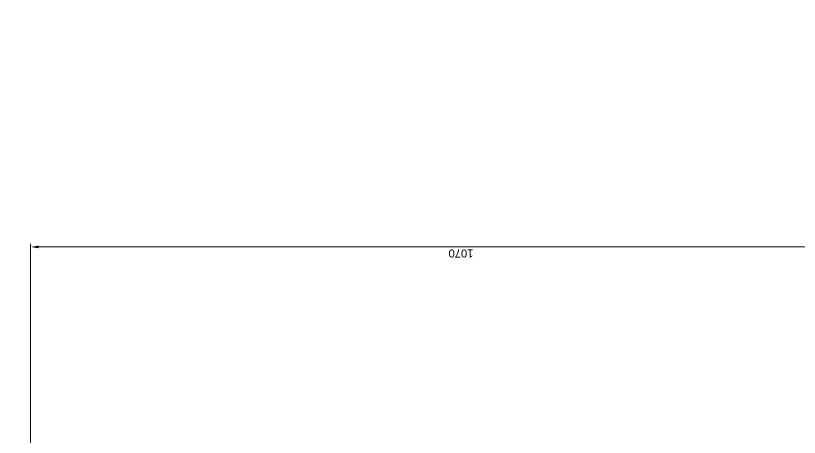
# Model space of a CAD drawing. Header units: millimetres. Extents: x 375520 to 471640, y 4301 to 90506.
# Drawn here: x 412612 to 413590, y 41814 to 42340 of the extents above; entities that cross this region are included whole.
import ezdxf

# ---------------------------------------------------------------- set-up
doc = ezdxf.new("R2010")
doc.units = ezdxf.units.MM
doc.layers.add('FAZA_I_ormari_ugradnja', color=6, linetype='Continuous')
doc.layers.add('GP kota -2.67_PBS_arhitektura$0$PBS_AG_referenca PBS rashlada', color=150, linetype='Continuous', lineweight=13)
doc.layers.add('GP kota -2.67_PBS_strojarstvo_rashlada_$0$Kote', color=5, linetype='Continuous', lineweight=20)
doc.styles.add('GP kota -2.67_PBS_strojarstvo_rashlada_$0$Arial', font='arial.ttf')
doc.styles.add('GP kota -2.67_PBS_strojarstvo_rashlada_$0$Standard', font='arial.ttf')
doc.dimstyles.new('GP kota -2.67_PBS_strojarstvo_rashlada_$0$Standard', dxfattribs={"dimtxt": 0.18, "dimasz": 0.18, "dimexe": 0.18, "dimexo": 0.0625, "dimgap": 0.09, "dimtad": 0, "dimtih": 1, "dimtoh": 1, "dimdec": 4, "dimzin": 0, "dimdsep": 46, "dimtxsty": 'GP kota -2.67_PBS_strojarstvo_rashlada_$0$Standard', "dimcen": 0.09, "dimadec": 0, "dimazin": 0, "dimtfac": 1, "dimtdec": 4, "dimtofl": 0, "dimtmove": 0, "dimatfit": 3, "dimfxl": 1, "dimtolj": 1, "dimtzin": 0, "dimarcsym": 0})

# ---------------------------------------------------------------- blocks, each defined once
blk = doc.blocks.new('*D160')
at = {"layer": 'Defpoints', "color": 0, "transparency": 16777216}
for p in [(413705.46, 42051.26), (412630.46, 41578.65), (413705.46, 41578.65)]:
    blk.add_point(p, dxfattribs=at)
at = {"layer": 'GP kota -2.67_PBS_strojarstvo_rashlada_$0$Kote', "color": 0, "lineweight": -2, "transparency": 16777216}
for p, q in [((412630.46, 41581.65), (412630.46, 42055.26)), ((412640.46, 42051.26), (413695.46, 42051.26)), ((413705.46, 41581.65), (413705.46, 42055.26))]:
    blk.add_line(p, q, dxfattribs=at)
at = {"layer": 'GP kota -2.67_PBS_strojarstvo_rashlada_$0$Kote', "color": 0, "transparency": 16777216}
for points in [[(412640.46, 42052.93), (412640.46, 42049.59), (412630.46, 42051.26)], [(413695.46, 42052.93), (413695.46, 42049.59), (413705.46, 42051.26)]]:
    blk.add_solid(points, dxfattribs=at)
at = {"layer": 'GP kota -2.67_PBS_strojarstvo_rashlada_$0$Kote', "transparency": 16777216, "insert": (413167.96, 42043.16), "char_height": 10, "attachment_point": 5, "rotation": 180, "style": 'GP kota -2.67_PBS_strojarstvo_rashlada_$0$Arial'}
blk.add_mtext('1070', dxfattribs=at)
blk = doc.blocks.new('GP kota -2.67_PBS_strojarstvo_rashlada_')
at = {"layer": 'GP kota -2.67_PBS_strojarstvo_rashlada_$0$Kote'}
dim = blk.add_linear_dim(base=(413705.46, 42051.26), p1=(412630.46, 41578.65), p2=(413705.46, 41578.65), angle=180, dimstyle='GP kota -2.67_PBS_strojarstvo_rashlada_$0$Standard', override={"dimtxt": 10, "dimasz": 10, "dimexe": 4, "dimexo": 3, "dimgap": 3, "dimtad": 4, "dimtih": 0, "dimtoh": 0, "dimdec": 0, "dimrnd": 10, "dimzin": 8, "dimtxsty": 'GP kota -2.67_PBS_strojarstvo_rashlada_$0$Arial', "dimcen": 100, "dimclrt": 256, "dimtdec": 0, "dimtofl": 1, "dimtolj": 0, "dimtzin": 8}, dxfattribs=at)
dim.commit()
dim.dimension.update_dxf_attribs({"geometry": '*D160', "text_midpoint": (413167.96, 42043.16)})
blk = doc.blocks.new('GP kota -2.67_PBS_arhitektura')
at = {"layer": 'GP kota -2.67_PBS_arhitektura$0$PBS_AG_referenca PBS rashlada', "ltscale": 10, "xscale": 0.1, "yscale": 0.1, "zscale": 0.1}
blk.add_blockref('GP kota -2.67_PBS_strojarstvo_rashlada_', (0, 0), dxfattribs=at)

msp = doc.modelspace()

# ---------------------------------------------------------------- block references
at = {"layer": 'FAZA_I_ormari_ugradnja', "ltscale": 10, "xscale": 10, "yscale": 10, "zscale": 10}
msp.add_blockref('GP kota -2.67_PBS_arhitektura', (0, 0), dxfattribs=at)

doc.saveas('drawing.dxf')
